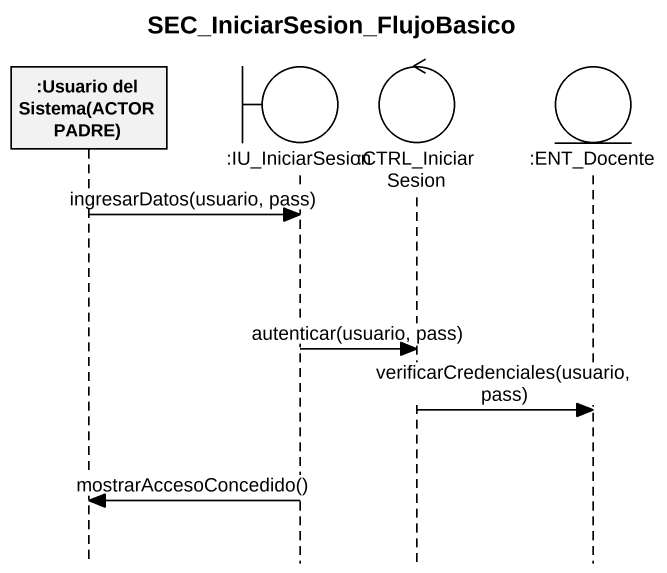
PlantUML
@startuml
title SEC_IniciarSesion_FlujoBasico
hide footbox
participant ":Usuario del Sistema(ACTOR PADRE)" as Usuario_del_Sistema_ACTOR
boundary ":IU_IniciarSesion" as IU_IniciarSesion
control ":CTRL_IniciarSesion" as CTRL_IniciarSesion
entity ":ENT_Docente" as ENT_Docente

Usuario_del_Sistema_ACTOR -> IU_IniciarSesion : ingresarDatos(usuario, pass)
IU_IniciarSesion -> CTRL_IniciarSesion : autenticar(usuario, pass)
CTRL_IniciarSesion -> ENT_Docente : verificarCredenciales(usuario, pass)
IU_IniciarSesion -> Usuario_del_Sistema_ACTOR : mostrarAccesoConcedido()
@enduml
